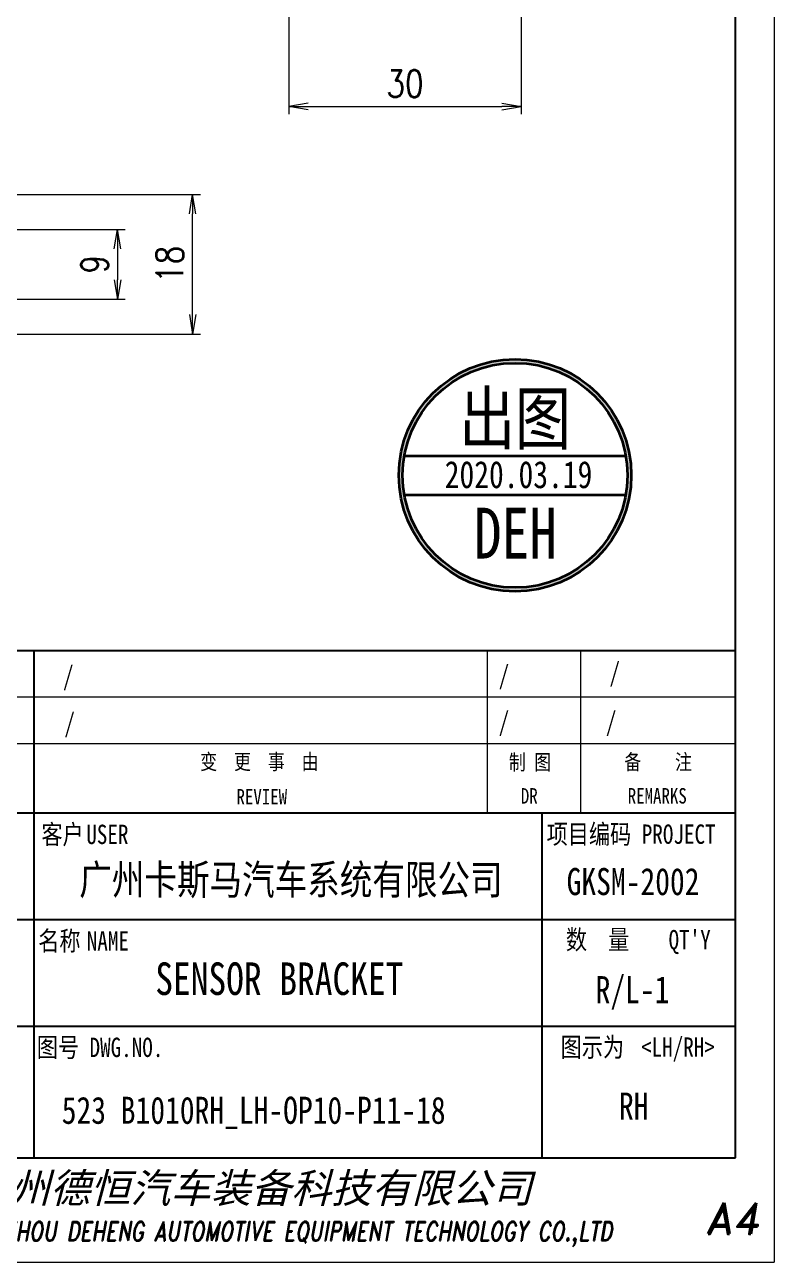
# Model space of a CAD drawing. Header units: millimetres. Extents: x -50043 to 104182, y -50696 to 36662.
# Drawn here: x -45626.3 to -45529.6, y 35772.4 to 35932.2 of the extents above; entities that cross this region are included whole.
import ezdxf
from ezdxf.enums import TextEntityAlignment as Align

# ---------------------------------------------------------------- set-up
doc = ezdxf.new("R2010")
doc.units = ezdxf.units.MM
doc.header["$LTSCALE"] = 0.5
for name, color, linetype, lineweight in [('印章专用-出图', 1, 'Continuous', 80), ('图框', 7, 'Continuous', 18), ('标注线', 3, 'Continuous', 18)]:
    doc.layers.add(name, color=color, linetype=linetype, lineweight=lineweight)
for name, color, linetype in [('图\\M+19E79\\M+195B6\\M+18E9A', 7, 'Continuous'), ('图号', 7, 'Continuous'), ('图名', 7, 'Continuous'), ('数量', 7, 'Continuous')]:
    doc.layers.add(name, color=color, linetype=linetype)
doc.layers.add('打印-禁用', color=7, linetype='Continuous', lineweight=15, plot=False)
doc.styles.add('DIM', font='romans.shx', dxfattribs={"width": 0.8, "bigfont": 'bigfont.shx'})
doc.styles.add('STYLE1', font='')
doc.styles.add('国标', font='simfang.ttf', dxfattribs={"width": 0.8})
doc.styles.add('标题\\M+18E9A', font='romand.shx', dxfattribs={"oblique": 10, "bigfont": 'bigfont.shx'})
doc.styles.get('STYLE1').set_extended_font_data('SimSun')
doc.dimstyles.new('DEH 1-1$0', dxfattribs={"dimtxt": 3.5, "dimasz": 2.5, "dimexe": 1, "dimexo": 0.625, "dimgap": 1.2, "dimtad": 1, "dimzin": 9, "dimdsep": 46, "dimtxsty": 'DIM', "dimblk": 'OPEN', "dimcen": 0, "dimclrd": 8, "dimclre": 8, "dimclrt": 2, "dimazin": 2, "dimtfac": 0.5, "dimtmove": 0, "dimatfit": 3, "dimldrblk": 'OPEN', "dimfxl": 0, "dimtolj": 2, "dimlwd": 18, "dimlwe": 18, "dimarcsym": 0})

# ---------------------------------------------------------------- blocks, each defined once
blk = doc.blocks.new('GZDEH零件A4图框V01版')
at = {"layer": '图\\M+19E79\\M+195B6\\M+18E9A', "linetype": 'Continuous'}
for p, q in [((205, 13.5), (205, 292)), ((205, 13.5), (205, 97)), ((90, 79), (205, 79)), ((25, 13.5), (205, 13.5))]:
    blk.add_line(p, q, dxfattribs=at)
at = {"layer": '图\\M+19E79\\M+195B6\\M+18E9A', "color": 9}
for p, q in [((114.5, 79), (114.5, 13.5)), ((205, 58), (25, 58)), ((114.5, 58), (114.5, 13.5)), ((180, 58), (180, 13.5)), ((25, 44.25), (205, 44.25)), ((25, 30.5), (205, 30.5))]:
    blk.add_line(p, q, dxfattribs=at)
at = {"layer": '图框', "color": 9}
for p, q in [((173, 58), (173, 79)), ((185, 79), (185, 58)), ((90, 73), (205, 73)), ((90, 67), (205, 67))]:
    blk.add_line(p, q, dxfattribs=at)
at = {"layer": '打印-禁用', "linetype": 'Continuous'}
for p in [(210, 297), (0, 0)]:
    blk.add_line(p, (210, 0), dxfattribs=at)
at = {"layer": '图\\M+19E79\\M+195B6\\M+18E9A', "color": 9, "style": '国标', "width": 0.8}
for s, p in [('客户', (118.19, 54)), ('USER', (123.97, 54))]:
    blk.add_text(s, height=2.5, dxfattribs=at).set_placement(p, align=Align.CENTER)
for s, p in [('项目编码 PROJECT', (180.64, 54.03)), ('数  量', (183.12, 40.41)), ('名称\u3000', (115.05, 40.25)), ('NAME', (121.31, 40.25)), ("QT'Y ", (196.37, 40.41)), ('图号', (114.87, 26.5)), ('DWG.NO.', (121.67, 26.5)), ('图示为', (182.45, 26.53)), ('<LH/RH>', (192.82, 26.53))]:
    blk.add_text(s, height=2.5, dxfattribs=at).set_placement(p)
at = {"layer": '图\\M+19E79\\M+195B6\\M+18E9A', "color": 7, "lineweight": -3, "style": 'STYLE1', "oblique": 15}
blk.add_text('广州德恒汽车装备科技有限公司', height=3.8, dxfattribs=at).set_placement((106.21, 7.68))
at = {"layer": '图\\M+19E79\\M+195B6\\M+18E9A', "color": 7, "style": '标题\\M+18E9A', "oblique": 10}
blk.add_text('A4', height=4, dxfattribs=at).set_placement((204.57, 5.66), align=Align.MIDDLE)
at = {"layer": '图\\M+19E79\\M+195B6\\M+18E9A', "color": 7, "style": '标题\\M+18E9A', "oblique": 10, "width": 0.75}
blk.add_text('GUANGZHOU DEHENG AUTOMOTIVE EQUIPMENT TECHNOLOGY CO.,LTD ', height=2.5, dxfattribs=at).set_placement((146.18, 3.62), align=Align.MIDDLE)
at = {"layer": '图框', "color": 9, "style": '国标', "width": 0.8}
for s, p in [('变  更  事  由', (143.58, 63.63)), ('REVIEW', (143.89, 59.11))]:
    blk.add_text(s, height=2, dxfattribs=at).set_placement(p, align=Align.CENTER)
for s, p in [('制 图', (178.49, 64.61)), ('备    注', (195.02, 64.64)), ('DR', (178.4, 60.22)), ('REMARKS', (194.91, 60.23))]:
    blk.add_text(s, height=2, dxfattribs=at).set_placement(p, align=Align.MIDDLE)
blk = doc.blocks.new('DEH A4')
at = {"layer": '图框'}
blk.add_blockref('GZDEH零件A4图框V01版', (0, 0), dxfattribs=at)
blk = doc.blocks.new('_Open')
at = {"color": 0, "linetype": 'ByBlock', "lineweight": -2}
for p, q in [((-1, 0.167), (0, 0)), ((-1, -0.167), (0, 0)), ((0, 0), (-1, 0))]:
    blk.add_line(p, q, dxfattribs=at)
blk = doc.blocks.new('*D168')
at = {"layer": 'Defpoints', "color": 0, "transparency": 16777216}
for p in [(-45562.28, 35952.25), (-45592.28, 35940.25), (-45562.28, 35921.65)]:
    blk.add_point(p, dxfattribs=at)
at = {"layer": '标注线', "color": 8, "lineweight": 18, "transparency": 16777216}
for p, q in [((-45562.28, 35951.63), (-45562.28, 35920.65)), ((-45592.28, 35939.63), (-45592.28, 35920.65)), ((-45589.78, 35921.65), (-45564.78, 35921.65))]:
    blk.add_line(p, q, dxfattribs=at)
at = {"layer": '标注线', "color": 8, "lineweight": 18, "transparency": 16777216, "xscale": 2.5, "yscale": 2.5, "zscale": 2.5, "rotation": 180}
blk.add_blockref('_Open', (-45592.28, 35921.65), dxfattribs=at)
at = {"layer": '标注线', "color": 8, "lineweight": 18, "transparency": 16777216, "xscale": 2.5, "yscale": 2.5, "zscale": 2.5}
blk.add_blockref('_Open', (-45562.28, 35921.65), dxfattribs=at)
at = {"layer": '标注线', "color": 2, "transparency": 16777216, "insert": (-45577.28, 35924.6), "char_height": 3.5, "attachment_point": 5, "style": 'DIM'}
blk.add_mtext('\\A2;30', dxfattribs=at)
blk = doc.blocks.new('*D184')
at = {"layer": 'Defpoints', "color": 0, "transparency": 16777216}
for p in [(-45633.51, 35905.78), (-45633.51, 35896.78), (-45614.37, 35896.78)]:
    blk.add_point(p, dxfattribs=at)
at = {"layer": '标注线', "color": 8, "lineweight": 18, "transparency": 16777216}
for p, q in [((-45632.88, 35905.78), (-45613.37, 35905.78)), ((-45614.37, 35903.28), (-45614.37, 35899.28)), ((-45632.88, 35896.78), (-45613.37, 35896.78))]:
    blk.add_line(p, q, dxfattribs=at)
at = {"layer": '标注线', "color": 8, "lineweight": 18, "transparency": 16777216, "xscale": 2.5, "yscale": 2.5, "zscale": 2.5}
for p, rotation in [((-45614.37, 35905.78), 90), ((-45614.37, 35896.78), 270)]:
    blk.add_blockref('_Open', p, dxfattribs=dict(at, rotation=rotation))
at = {"layer": '标注线', "color": 2, "transparency": 16777216, "insert": (-45617.32, 35901.28), "char_height": 3.5, "attachment_point": 5, "rotation": 90, "style": 'DIM'}
blk.add_mtext('\\A2;9', dxfattribs=at)
blk = doc.blocks.new('*D186')
at = {"layer": 'Defpoints', "color": 0, "transparency": 16777216}
for p in [(-45630.19, 35910.28), (-45604.68, 35910.28), (-45630.19, 35892.28)]:
    blk.add_point(p, dxfattribs=at)
at = {"layer": '标注线', "color": 8, "lineweight": 18, "transparency": 16777216}
for p, q in [((-45629.57, 35910.28), (-45603.68, 35910.28)), ((-45604.68, 35894.78), (-45604.68, 35907.78)), ((-45629.57, 35892.28), (-45603.68, 35892.28))]:
    blk.add_line(p, q, dxfattribs=at)
at = {"layer": '标注线', "color": 8, "lineweight": 18, "transparency": 16777216, "xscale": 2.5, "yscale": 2.5, "zscale": 2.5}
for p, rotation in [((-45604.68, 35910.28), 90), ((-45604.68, 35892.28), 270)]:
    blk.add_blockref('_Open', p, dxfattribs=dict(at, rotation=rotation))
at = {"layer": '标注线', "color": 2, "transparency": 16777216, "insert": (-45607.63, 35901.28), "char_height": 3.5, "attachment_point": 5, "rotation": 90, "style": 'DIM'}
blk.add_mtext('\\A2;18', dxfattribs=at)
blk = doc.blocks.new('出图章')
at = {"layer": '印章专用-出图'}
h = blk.add_hatch(color=256, dxfattribs=at)
h.paths.add_polyline_path([(15, 0, 1), (-15, 0, 1)])
h.paths.add_polyline_path([(14.5, 0, 1), (-14.5, 0, 1)], flags=16)
h.paths.add_polyline_path([(-7.31, -12.35), (7.41, -12.35), (7.41, -2.73), (-7.31, -2.73)], flags=8)
at = {"layer": '印章专用-出图', "lineweight": 35}
for p, q in [((-14.28, 2.5), (14.28, 2.5)), ((-14.28, -2.5), (14.28, -2.5))]:
    blk.add_line(p, q, dxfattribs=at)
for radius in [15, 14.5]:
    blk.add_circle((0, 0), radius, dxfattribs=at)
at = {"layer": '印章专用-出图', "color": 4, "style": '国标', "width": 0.8}
blk.add_text('DEH', height=6.562, dxfattribs=at).set_placement((0.05, -10.74), align=Align.CENTER)
at = {"layer": '印章专用-出图', "color": 3, "style": '国标', "width": 0.8}
blk.add_attdef('出图', text='', height=6.6, dxfattribs=at).set_placement((0, 7.35), align=Align.MIDDLE_CENTER)
at = {"layer": '印章专用-出图', "color": 2, "style": '国标', "width": 0.8}
blk.add_attdef('XXXX.XX.XX', text='', height=3.5, dxfattribs=at).set_placement((0.45, 0.1), align=Align.MIDDLE_CENTER)
blk = doc.blocks.new('YZ-CT')
at = {"layer": '印章专用-出图'}
blk.add_blockref('出图章', (0.63, 0), dxfattribs=at).add_auto_attribs({'出图': '出图', 'XXXX.XX.XX': '2020.03.19'})
blk = doc.blocks.new('CC')
at = {"layer": '印章专用-出图'}
blk.add_blockref('YZ-CT', (20009.41, -16878.05), dxfattribs=at)

msp = doc.modelspace()

# ---------------------------------------------------------------- block references
at = {"layer": '图框'}
msp.add_blockref('DEH A4', (-45739.646, 35772.417), dxfattribs=at)
at = {"layer": '标注线'}
msp.add_blockref('CC', (-65573.123, 52752.081), dxfattribs=at)

# ---------------------------------------------------------------- texts
at = {"layer": '图\\M+19E79\\M+195B6\\M+18E9A', "color": 3, "style": '国标', "width": 0.8}
for s, height, p in [('/', 2.5, (-45621.401, 35846.889)), ('/', 2.5, (-45565.196, 35846.988)), ('/', 2.5, (-45550.901, 35847.359)), ('/', 2.5, (-45621.229, 35840.805)), ('/', 2.5, (-45565.196, 35840.988)), ('/', 2.5, (-45551.364, 35840.999)), ('广州卡斯马汽车系统有限公司', 3.85, (-45619.301, 35819.898)), ('GKSM-2002', 3.5, (-45556.429, 35819.827))]:
    msp.add_text(s, height=height, dxfattribs=at).set_placement(p)
msp.add_text('RH', height=3.5, dxfattribs=at).set_placement((-45547.774, 35790.834), align=Align.CENTER)
at = {"layer": '图号', "color": 3, "style": '国标', "width": 0.8}
msp.add_text('523 B1010RH_LH-OP10-P11-18', height=3.5, dxfattribs=at).set_placement((-45621.566, 35790.291))
at = {"layer": '图名', "color": 3, "style": '国标', "width": 0.8}
msp.add_text('SENSOR BRACKET', height=4.2, dxfattribs=at).set_placement((-45593.494, 35806.931), align=Align.CENTER)
at = {"layer": '数量', "color": 3, "style": '国标', "width": 0.8}
msp.add_text('R/L-1', height=3.5, dxfattribs=at).set_placement((-45547.928, 35805.866), align=Align.CENTER)

# ---------------------------------------------------------------- dimensions: what is measured, and where the dimension line sits
at = {"layer": '标注线'}
dim = msp.add_linear_dim(base=(-45562.283, 35921.65), p1=(-45592.283, 35940.253), p2=(-45562.283, 35952.253), dimstyle='DEH 1-1$0', dxfattribs=at)
dim.commit()
dim.dimension.update_dxf_attribs({"geometry": '*D168', "text_midpoint": (-45577.283, 35924.6)})
for base, p1, p2, picture, middle in [((-45604.678, 35910.283), (-45630.192, 35892.283), (-45630.192, 35910.283), '*D186', (-45607.628, 35901.283)), ((-45614.372, 35896.783), (-45633.505, 35905.783), (-45633.505, 35896.783), '*D184', (-45617.322, 35901.283))]:
    dim = msp.add_linear_dim(base=base, p1=p1, p2=p2, angle=90, dimstyle='DEH 1-1$0', dxfattribs=at)
    dim.commit()
    dim.dimension.update_dxf_attribs({"geometry": picture, "text_midpoint": middle})

doc.saveas('drawing.dxf')
